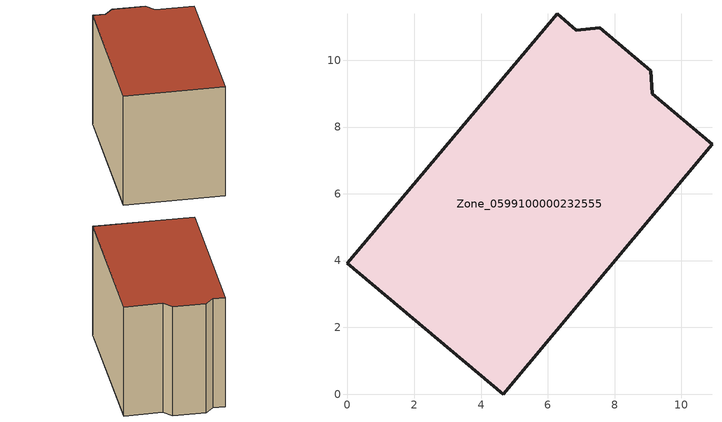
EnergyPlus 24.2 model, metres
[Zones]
Zone_0599100000232555
 floor ground (C_G): 0,3.92 6.28,11.39 6.86,10.9 7.55,10.97 9.08,9.68 9.13,8.99 10.92,7.49 4.66,0 z0
 wall outside (C_F): 4.66,0 10.92,7.49 9.13,8.99 9.08,9.68 7.55,10.97 6.86,10.9 6.28,11.39 0,3.92 4.66,0 z0:7.35
 roof outside (C_R): 6.28,11.39 0,3.92 4.66,0 10.92,7.49 9.13,8.99 9.08,9.68 7.55,10.97 6.86,10.9 z7.35
[BUILDING]
Pand.0599100000232555: North Axis=0; Terrain=City; Loads Convergence Tolerance Value=0.04; Temperature Convergence Tolerance Value=0.4; Solar Distribution=FullExterior; Maximum Number of Warmup Days=25; Minimum Number of Warmup Days=1
[Site:Location]
Rotterdam.The.Hague.AP_ZH_NLD Design_Conditions: Latitude=51.96; Longitude=4.45; Time Zone=1; Elevation=-4.5
[SITE:GROUNDTEMPERATURE:BUILDINGSURFACE]
18, 18, 18, 18, 18, 18, 18, 18, 18, 18, 18, 18
[MATERIAL] Thermal Absorptance=0.9; Solar Absorptance=0.7; Visible Absorptance=0.7
Name | Roughness | Thickness | Conductivity | Density | Specific Heat
G.TC.1946 | MediumSmooth | 0.15 | 1 | 540 | 1210
F.TC.1946 | Rough | 0.3 | 0.857143 | 1920 | 840
R.TC.1946 | MediumRough | 0.2 | 0.909091 | 1500 | 1000
[CONSTRUCTION]
C_G: G.TC.1946
C_F: F.TC.1946
C_R: R.TC.1946
[ZONE]
Zone_0599100000232555: Type=1; Multiplier=1; Ceiling Height=Autocalculate; Volume=Autocalculate; Floor Area=autocalculate; Part of Total Floor Area=Yes
[ZONEINFILTRATION:DESIGNFLOWRATE]
Infil_Zone_0599100000232555: Zone or ZoneList or Space or SpaceList=Zone_0599100000232555; Schedule=AlwaysOn; Design Flow Rate Calculation Method=Flow/Area; Flow Rate per Floor Area=0.003; Constant Term Coefficient=1; Temperature Term Coefficient=0; Velocity Term Coefficient=0; Velocity Squared Term Coefficient=0
[HVACTEMPLATE:ZONE:IDEALLOADSAIRSYSTEM]
Zone_0599100000232555: Maximum Heating Supply Air Temperature=50; Minimum Cooling Supply Air Temperature=13; Maximum Heating Supply Air Humidity Ratio=0.0156; Minimum Cooling Supply Air Humidity Ratio=0.0077; Heating Limit=NoLimit; Cooling Limit=NoLimit; Dehumidification Control Type=ConstantSensibleHeatRatio; Cooling Sensible Heat Ratio=0.7; Dehumidification Setpoint=60; Humidification Control Type=None; Humidification Setpoint=30; Outdoor Air Method=None; Outdoor Air Flow Rate per Person=0.00944; Outdoor Air Flow Rate per Zone Floor Area=0; Outdoor Air Flow Rate per Zone=0; Demand Controlled Ventilation Type=None; Outdoor Air Economizer Type=NoEconomizer; Heat Recovery Type=None; Sensible Heat Recovery Effectiveness=0.7; Latent Heat Recovery Effectiveness=0.65
[ZONECONTROL:THERMOSTAT]
ThermostatControl_Zone_0599100000232555: Zone or ZoneList=Zone_0599100000232555; Control Type Schedule=DualSetpointControlType; Control 1=Thermostat_Zone_0599100000232555; Temperature Difference Between Cutout And Setpoint=0
[THERMOSTATSETPOINT:DUALSETPOINT]
Thermostat_Zone_0599100000232555: Heating Setpoint Temperature Schedule=HeatingSetpoint_Zone_0599100000232555; Cooling Setpoint Temperature Schedule=CoolingSetpoint_Zone_0599100000232555
[SCHEDULE:COMPACT]
HeatingSetpoint_Zone_0599100000232555: Through: 12/31, For: AllDays, Until: 24:00, 21
CoolingSetpoint_Zone_0599100000232555: Through: 12/31, For: AllDays, Until: 24:00, 24
DualSetpointControlType: Through: 12/31, For: AllDays, Until: 24:00, 4
AlwaysOn: Through: 12/31, For: AllDays, Until: 24:00, 1
